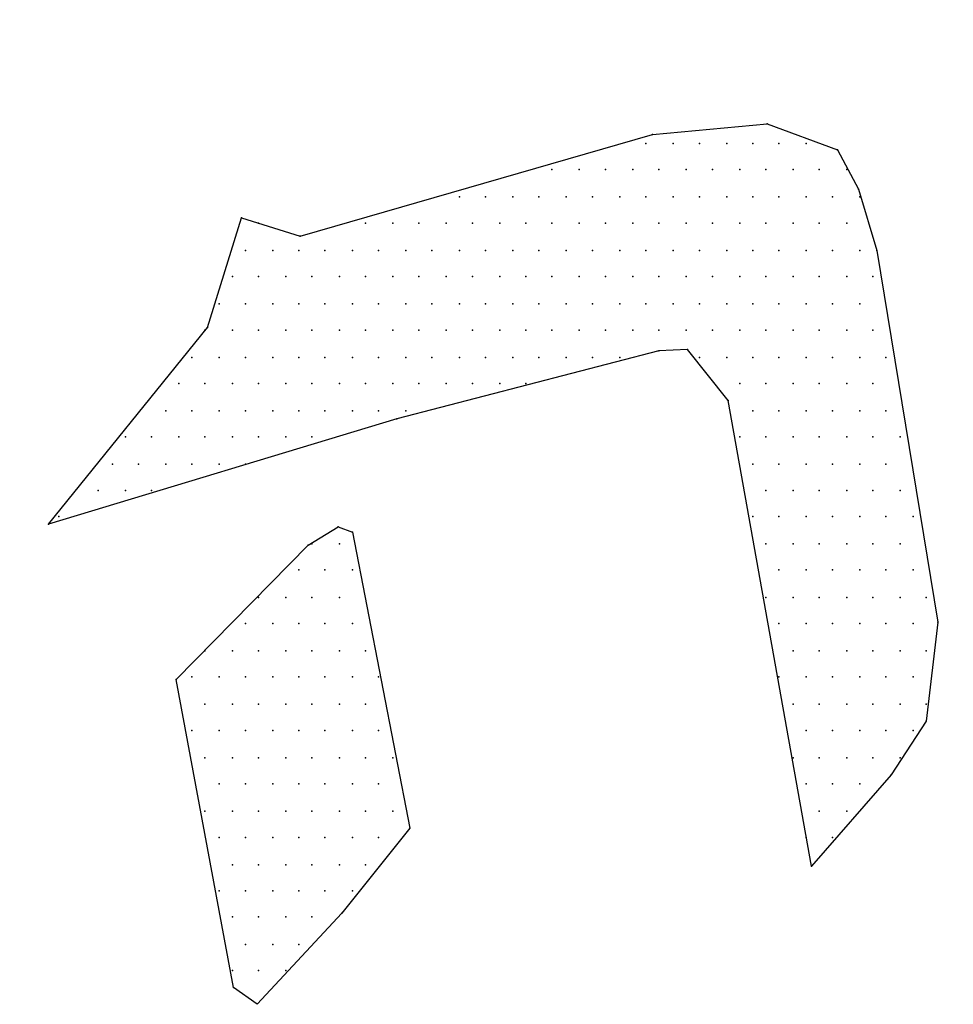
# Model space of a CAD drawing. Extents: x 199580 to 199930, y 645370 to 645670.
# Drawn here: x 199641.768 to 199643.279, y 645648.649 to 645650.243 of the extents above; entities that cross this region are included whole.
import ezdxf

# ---------------------------------------------------------------- set-up
doc = ezdxf.new("R2010")
doc.units = 0
doc.header["$LTSCALE"] = 0.2
doc.layers.add('KOTERET', color=1, linetype='Continuous')

msp = doc.modelspace()

# ---------------------------------------------------------------- linework, layer by layer
at = {"layer": 'KOTERET', "color": 1, "linetype": 'Continuous'}
msp.add_lwpolyline([(199643.3263, 645636.4269, 0.049045), (199647.5045, 645636.1271, 0.072972), (199653.6272, 645637.1912, 0.125195), (199657.5415, 645639.3257, 0.103069), (199659.6759, 645642.3342, 0.035565), (199659.8174, 645642.9444, 0.105225), (199659.7203, 645644.777, 0.105504), (199657.8096, 645647.6863, 0.107235), (199654.8243, 645649.5822, 0.064474), (199649.8311, 645650.9587, 0.055181), (199645.3953, 645651.0918, 0.081162), (199640.1847, 645650.0213, 0.05669), (199636.8743, 645648.307, 0.171614), (199634.4569, 645645.4969, 0.076301), (199634.0916, 645643.8501, 0.117637), (199634.6786, 645641.3377, 0.130118), (199636.5597, 645639.2032, 0.070334), (199640.4275, 645637.1637, 0.047983), (199643.3263, 645636.4269)], format="xyb", dxfattribs=at)
at = {"layer": 'KOTERET', "color": 2, "linetype": 'Continuous'}
for points in [[(199642.7922, 645650.0572), (199642.978, 645650.0741)], [(199642.978, 645650.0741), (199643.092, 645650.0319)], [(199642.2221, 645649.8926), (199642.7922, 645650.0572)], [(199642.7816, 645650.0425), (199642.7816, 645650.0425)], [(199642.8259, 645650.0425), (199642.8259, 645650.0425)], [(199642.8682, 645650.0425), (199642.8682, 645650.0425)], [(199642.9125, 645650.0425), (199642.9125, 645650.0425)], [(199642.9547, 645650.0425), (199642.9547, 645650.0425)], [(199642.997, 645650.0425), (199642.997, 645650.0425)], [(199643.0413, 645650.0425), (199643.0413, 645650.0425)], [(199643.092, 645650.0319), (199643.1257, 645649.9686)], [(199642.6296, 645650.0002), (199642.6296, 645650.0002)], [(199642.6739, 645650.0002), (199642.6739, 645650.0002)], [(199642.7162, 645650.0002), (199642.7162, 645650.0002)], [(199642.7605, 645650.0002), (199642.7605, 645650.0002)], [(199642.8027, 645650.0002), (199642.8027, 645650.0002)], [(199642.8471, 645650.0002), (199642.8471, 645650.0002)], [(199642.8893, 645650.0002), (199642.8893, 645650.0002)], [(199642.9336, 645650.0002), (199642.9336, 645650.0002)], [(199642.9758, 645650.0002), (199642.9758, 645650.0002)], [(199643.0202, 645650.0002), (199643.0202, 645650.0002)], [(199643.0624, 645650.0002), (199643.0624, 645650.0002)], [(199643.1067, 645650.0002), (199643.1067, 645650.0002)], [(199643.1257, 645649.9686), (199643.1553, 645649.8693)], [(199642.4797, 645649.9559), (199642.4797, 645649.9559)], [(199642.5219, 645649.9559), (199642.5219, 645649.9559)], [(199642.5663, 645649.9559), (199642.5663, 645649.9559)], [(199642.6085, 645649.9559), (199642.6085, 645649.9559)], [(199642.6528, 645649.9559), (199642.6528, 645649.9559)], [(199642.695, 645649.9559), (199642.695, 645649.9559)], [(199642.7394, 645649.9559), (199642.7394, 645649.9559)], [(199642.7816, 645649.9559), (199642.7816, 645649.9559)], [(199642.8259, 645649.9559), (199642.8259, 645649.9559)], [(199642.8682, 645649.9559), (199642.8682, 645649.9559)], [(199642.9125, 645649.9559), (199642.9125, 645649.9559)], [(199642.9547, 645649.9559), (199642.9547, 645649.9559)], [(199642.997, 645649.9559), (199642.997, 645649.9559)], [(199643.0413, 645649.9559), (199643.0413, 645649.9559)], [(199643.0835, 645649.9559), (199643.0835, 645649.9559)], [(199643.1279, 645649.9559), (199643.1279, 645649.9559)], [(199642.0722, 645649.7448), (199642.1271, 645649.9221)], [(199642.1271, 645649.9221), (199642.2221, 645649.8926)], [(199642.1546, 645649.9137), (199642.1546, 645649.9137)], [(199642.3277, 645649.9137), (199642.3277, 645649.9137)], [(199642.372, 645649.9137), (199642.372, 645649.9137)], [(199642.4142, 645649.9137), (199642.4142, 645649.9137)], [(199642.4586, 645649.9137), (199642.4586, 645649.9137)], [(199642.5008, 645649.9137), (199642.5008, 645649.9137)], [(199642.5451, 645649.9137), (199642.5451, 645649.9137)], [(199642.5874, 645649.9137), (199642.5874, 645649.9137)], [(199642.6296, 645649.9137), (199642.6296, 645649.9137)], [(199642.6739, 645649.9137), (199642.6739, 645649.9137)], [(199642.7162, 645649.9137), (199642.7162, 645649.9137)], [(199642.7605, 645649.9137), (199642.7605, 645649.9137)], [(199642.8027, 645649.9137), (199642.8027, 645649.9137)], [(199642.8471, 645649.9137), (199642.8471, 645649.9137)], [(199642.8893, 645649.9137), (199642.8893, 645649.9137)], [(199642.9336, 645649.9137), (199642.9336, 645649.9137)], [(199642.9758, 645649.9137), (199642.9758, 645649.9137)], [(199643.0202, 645649.9137), (199643.0202, 645649.9137)], [(199643.0624, 645649.9137), (199643.0624, 645649.9137)], [(199643.1067, 645649.9137), (199643.1067, 645649.9137)], [(199642.1334, 645649.8693), (199642.1334, 645649.8693)], [(199642.1778, 645649.8693), (199642.1778, 645649.8693)], [(199642.22, 645649.8693), (199642.22, 645649.8693)], [(199642.2622, 645649.8693), (199642.2622, 645649.8693)], [(199642.3066, 645649.8693), (199642.3066, 645649.8693)], [(199642.3488, 645649.8693), (199642.3488, 645649.8693)], [(199642.3931, 645649.8693), (199642.3931, 645649.8693)], [(199642.4354, 645649.8693), (199642.4354, 645649.8693)], [(199642.4797, 645649.8693), (199642.4797, 645649.8693)], [(199642.5219, 645649.8693), (199642.5219, 645649.8693)], [(199642.5663, 645649.8693), (199642.5663, 645649.8693)], [(199642.6085, 645649.8693), (199642.6085, 645649.8693)], [(199642.6528, 645649.8693), (199642.6528, 645649.8693)], [(199642.695, 645649.8693), (199642.695, 645649.8693)], [(199642.7394, 645649.8693), (199642.7394, 645649.8693)], [(199642.7816, 645649.8693), (199642.7816, 645649.8693)], [(199642.8259, 645649.8693), (199642.8259, 645649.8693)], [(199642.8682, 645649.8693), (199642.8682, 645649.8693)], [(199642.9125, 645649.8693), (199642.9125, 645649.8693)], [(199642.9547, 645649.8693), (199642.9547, 645649.8693)], [(199642.997, 645649.8693), (199642.997, 645649.8693)], [(199643.0413, 645649.8693), (199643.0413, 645649.8693)], [(199643.0835, 645649.8693), (199643.0835, 645649.8693)], [(199643.1279, 645649.8693), (199643.1279, 645649.8693)], [(199643.1553, 645649.8693), (199643.2545, 645649.2676)], [(199642.1123, 645649.8271), (199642.1123, 645649.8271)], [(199642.1546, 645649.8271), (199642.1546, 645649.8271)], [(199642.1989, 645649.8271), (199642.1989, 645649.8271)], [(199642.2411, 645649.8271), (199642.2411, 645649.8271)], [(199642.2855, 645649.8271), (199642.2855, 645649.8271)], [(199642.3277, 645649.8271), (199642.3277, 645649.8271)], [(199642.372, 645649.8271), (199642.372, 645649.8271)], [(199642.4142, 645649.8271), (199642.4142, 645649.8271)], [(199642.4586, 645649.8271), (199642.4586, 645649.8271)], [(199642.5008, 645649.8271), (199642.5008, 645649.8271)], [(199642.5451, 645649.8271), (199642.5451, 645649.8271)], [(199642.5874, 645649.8271), (199642.5874, 645649.8271)], [(199642.6296, 645649.8271), (199642.6296, 645649.8271)], [(199642.6739, 645649.8271), (199642.6739, 645649.8271)], [(199642.7162, 645649.8271), (199642.7162, 645649.8271)], [(199642.7605, 645649.8271), (199642.7605, 645649.8271)], [(199642.8027, 645649.8271), (199642.8027, 645649.8271)], [(199642.8471, 645649.8271), (199642.8471, 645649.8271)], [(199642.8893, 645649.8271), (199642.8893, 645649.8271)], [(199642.9336, 645649.8271), (199642.9336, 645649.8271)], [(199642.9758, 645649.8271), (199642.9758, 645649.8271)], [(199643.0202, 645649.8271), (199643.0202, 645649.8271)], [(199643.0624, 645649.8271), (199643.0624, 645649.8271)], [(199643.1067, 645649.8271), (199643.1067, 645649.8271)], [(199643.149, 645649.8271), (199643.149, 645649.8271)], [(199642.0912, 645649.7828), (199642.0912, 645649.7828)], [(199642.1334, 645649.7828), (199642.1334, 645649.7828)], [(199642.1778, 645649.7828), (199642.1778, 645649.7828)], [(199642.22, 645649.7828), (199642.22, 645649.7828)], [(199642.2622, 645649.7828), (199642.2622, 645649.7828)], [(199642.3066, 645649.7828), (199642.3066, 645649.7828)], [(199642.3488, 645649.7828), (199642.3488, 645649.7828)], [(199642.3931, 645649.7828), (199642.3931, 645649.7828)], [(199642.4354, 645649.7828), (199642.4354, 645649.7828)], [(199642.4797, 645649.7828), (199642.4797, 645649.7828)], [(199642.5219, 645649.7828), (199642.5219, 645649.7828)], [(199642.5663, 645649.7828), (199642.5663, 645649.7828)], [(199642.6085, 645649.7828), (199642.6085, 645649.7828)], [(199642.6528, 645649.7828), (199642.6528, 645649.7828)], [(199642.695, 645649.7828), (199642.695, 645649.7828)], [(199642.7394, 645649.7828), (199642.7394, 645649.7828)], [(199642.7816, 645649.7828), (199642.7816, 645649.7828)], [(199642.8259, 645649.7828), (199642.8259, 645649.7828)], [(199642.8682, 645649.7828), (199642.8682, 645649.7828)], [(199642.9125, 645649.7828), (199642.9125, 645649.7828)], [(199642.9547, 645649.7828), (199642.9547, 645649.7828)], [(199642.997, 645649.7828), (199642.997, 645649.7828)], [(199643.0413, 645649.7828), (199643.0413, 645649.7828)], [(199643.0835, 645649.7828), (199643.0835, 645649.7828)], [(199643.1279, 645649.7828), (199643.1279, 645649.7828)], [(199641.8146, 645649.426), (199642.0722, 645649.7448)], [(199642.068, 645649.7405), (199642.068, 645649.7405)], [(199642.1123, 645649.7405), (199642.1123, 645649.7405)], [(199642.1546, 645649.7405), (199642.1546, 645649.7405)], [(199642.1989, 645649.7405), (199642.1989, 645649.7405)], [(199642.2411, 645649.7405), (199642.2411, 645649.7405)], [(199642.2855, 645649.7405), (199642.2855, 645649.7405)], [(199642.3277, 645649.7405), (199642.3277, 645649.7405)], [(199642.372, 645649.7405), (199642.372, 645649.7405)], [(199642.4142, 645649.7405), (199642.4142, 645649.7405)], [(199642.4586, 645649.7405), (199642.4586, 645649.7405)], [(199642.5008, 645649.7405), (199642.5008, 645649.7405)], [(199642.5451, 645649.7405), (199642.5451, 645649.7405)], [(199642.5874, 645649.7405), (199642.5874, 645649.7405)], [(199642.6296, 645649.7405), (199642.6296, 645649.7405)], [(199642.6739, 645649.7405), (199642.6739, 645649.7405)], [(199642.7162, 645649.7405), (199642.7162, 645649.7405)], [(199642.7605, 645649.7405), (199642.7605, 645649.7405)], [(199642.8027, 645649.7405), (199642.8027, 645649.7405)], [(199642.8471, 645649.7405), (199642.8471, 645649.7405)], [(199642.8893, 645649.7405), (199642.8893, 645649.7405)], [(199642.9336, 645649.7405), (199642.9336, 645649.7405)], [(199642.9758, 645649.7405), (199642.9758, 645649.7405)], [(199643.0202, 645649.7405), (199643.0202, 645649.7405)], [(199643.0624, 645649.7405), (199643.0624, 645649.7405)], [(199643.1067, 645649.7405), (199643.1067, 645649.7405)], [(199643.149, 645649.7405), (199643.149, 645649.7405)], [(199642.8027, 645649.7068), (199642.3784, 645649.597)], [(199642.8492, 645649.7089), (199642.8027, 645649.7068)], [(199642.9146, 645649.6265), (199642.8492, 645649.7089)], [(199642.0469, 645649.6962), (199642.0469, 645649.6962)], [(199642.0912, 645649.6962), (199642.0912, 645649.6962)], [(199642.1334, 645649.6962), (199642.1334, 645649.6962)], [(199642.1778, 645649.6962), (199642.1778, 645649.6962)], [(199642.22, 645649.6962), (199642.22, 645649.6962)], [(199642.2622, 645649.6962), (199642.2622, 645649.6962)], [(199642.3066, 645649.6962), (199642.3066, 645649.6962)], [(199642.3488, 645649.6962), (199642.3488, 645649.6962)], [(199642.3931, 645649.6962), (199642.3931, 645649.6962)], [(199642.4354, 645649.6962), (199642.4354, 645649.6962)], [(199642.4797, 645649.6962), (199642.4797, 645649.6962)], [(199642.5219, 645649.6962), (199642.5219, 645649.6962)], [(199642.5663, 645649.6962), (199642.5663, 645649.6962)], [(199642.6085, 645649.6962), (199642.6085, 645649.6962)], [(199642.6528, 645649.6962), (199642.6528, 645649.6962)], [(199642.695, 645649.6962), (199642.695, 645649.6962)], [(199642.7394, 645649.6962), (199642.7394, 645649.6962)], [(199642.8682, 645649.6962), (199642.8682, 645649.6962)], [(199642.9125, 645649.6962), (199642.9125, 645649.6962)], [(199642.9547, 645649.6962), (199642.9547, 645649.6962)], [(199642.997, 645649.6962), (199642.997, 645649.6962)], [(199643.0413, 645649.6962), (199643.0413, 645649.6962)], [(199643.0835, 645649.6962), (199643.0835, 645649.6962)], [(199643.1279, 645649.6962), (199643.1279, 645649.6962)], [(199643.1701, 645649.6962), (199643.1701, 645649.6962)], [(199642.0258, 645649.654), (199642.0258, 645649.654)], [(199642.068, 645649.654), (199642.068, 645649.654)], [(199642.1123, 645649.654), (199642.1123, 645649.654)], [(199642.1546, 645649.654), (199642.1546, 645649.654)], [(199642.1989, 645649.654), (199642.1989, 645649.654)], [(199642.2411, 645649.654), (199642.2411, 645649.654)], [(199642.2855, 645649.654), (199642.2855, 645649.654)], [(199642.3277, 645649.654), (199642.3277, 645649.654)], [(199642.372, 645649.654), (199642.372, 645649.654)], [(199642.4142, 645649.654), (199642.4142, 645649.654)], [(199642.4586, 645649.654), (199642.4586, 645649.654)], [(199642.5008, 645649.654), (199642.5008, 645649.654)], [(199642.5451, 645649.654), (199642.5451, 645649.654)], [(199642.5874, 645649.654), (199642.5874, 645649.654)], [(199642.9336, 645649.654), (199642.9336, 645649.654)], [(199642.9758, 645649.654), (199642.9758, 645649.654)], [(199643.0202, 645649.654), (199643.0202, 645649.654)], [(199643.0624, 645649.654), (199643.0624, 645649.654)], [(199643.1067, 645649.654), (199643.1067, 645649.654)], [(199643.149, 645649.654), (199643.149, 645649.654)], [(199643.0497, 645648.8728), (199642.9146, 645649.6265)], [(199642.0047, 645649.6097), (199642.0047, 645649.6097)], [(199642.0469, 645649.6097), (199642.0469, 645649.6097)], [(199642.0912, 645649.6097), (199642.0912, 645649.6097)], [(199642.1334, 645649.6097), (199642.1334, 645649.6097)], [(199642.1778, 645649.6097), (199642.1778, 645649.6097)], [(199642.22, 645649.6097), (199642.22, 645649.6097)], [(199642.2622, 645649.6097), (199642.2622, 645649.6097)], [(199642.3066, 645649.6097), (199642.3066, 645649.6097)], [(199642.3488, 645649.6097), (199642.3488, 645649.6097)], [(199642.3931, 645649.6097), (199642.3931, 645649.6097)], [(199642.9547, 645649.6097), (199642.9547, 645649.6097)], [(199642.997, 645649.6097), (199642.997, 645649.6097)], [(199643.0413, 645649.6097), (199643.0413, 645649.6097)], [(199643.0835, 645649.6097), (199643.0835, 645649.6097)], [(199643.1279, 645649.6097), (199643.1279, 645649.6097)], [(199643.1701, 645649.6097), (199643.1701, 645649.6097)], [(199642.3784, 645649.597), (199641.8146, 645649.426)], [(199641.9392, 645649.5674), (199641.9392, 645649.5674)], [(199641.9814, 645649.5674), (199641.9814, 645649.5674)], [(199642.0258, 645649.5674), (199642.0258, 645649.5674)], [(199642.068, 645649.5674), (199642.068, 645649.5674)], [(199642.1123, 645649.5674), (199642.1123, 645649.5674)], [(199642.1546, 645649.5674), (199642.1546, 645649.5674)], [(199642.1989, 645649.5674), (199642.1989, 645649.5674)], [(199642.2411, 645649.5674), (199642.2411, 645649.5674)], [(199642.9336, 645649.5674), (199642.9336, 645649.5674)], [(199642.9758, 645649.5674), (199642.9758, 645649.5674)], [(199643.0202, 645649.5674), (199643.0202, 645649.5674)], [(199643.0624, 645649.5674), (199643.0624, 645649.5674)], [(199643.1067, 645649.5674), (199643.1067, 645649.5674)], [(199643.149, 645649.5674), (199643.149, 645649.5674)], [(199643.1933, 645649.5674), (199643.1933, 645649.5674)], [(199641.9181, 645649.5231), (199641.9181, 645649.5231)], [(199641.9603, 645649.5231), (199641.9603, 645649.5231)], [(199642.0047, 645649.5231), (199642.0047, 645649.5231)], [(199642.0469, 645649.5231), (199642.0469, 645649.5231)], [(199642.0912, 645649.5231), (199642.0912, 645649.5231)], [(199642.1334, 645649.5231), (199642.1334, 645649.5231)], [(199642.9547, 645649.5231), (199642.9547, 645649.5231)], [(199642.997, 645649.5231), (199642.997, 645649.5231)], [(199643.0413, 645649.5231), (199643.0413, 645649.5231)], [(199643.0835, 645649.5231), (199643.0835, 645649.5231)], [(199643.1279, 645649.5231), (199643.1279, 645649.5231)], [(199643.1701, 645649.5231), (199643.1701, 645649.5231)], [(199641.8949, 645649.4809), (199641.8949, 645649.4809)], [(199641.9392, 645649.4809), (199641.9392, 645649.4809)], [(199641.9814, 645649.4809), (199641.9814, 645649.4809)], [(199642.9758, 645649.4809), (199642.9758, 645649.4809)], [(199643.0202, 645649.4809), (199643.0202, 645649.4809)], [(199643.0624, 645649.4809), (199643.0624, 645649.4809)], [(199643.1067, 645649.4809), (199643.1067, 645649.4809)], [(199643.149, 645649.4809), (199643.149, 645649.4809)], [(199643.1933, 645649.4809), (199643.1933, 645649.4809)], [(199641.8315, 645649.4386), (199641.8315, 645649.4386)], [(199642.9547, 645649.4386), (199642.9547, 645649.4386)], [(199642.997, 645649.4386), (199642.997, 645649.4386)], [(199643.0413, 645649.4386), (199643.0413, 645649.4386)], [(199643.0835, 645649.4386), (199643.0835, 645649.4386)], [(199643.1279, 645649.4386), (199643.1279, 645649.4386)], [(199643.1701, 645649.4386), (199643.1701, 645649.4386)], [(199643.2144, 645649.4386), (199643.2144, 645649.4386)], [(199642.2348, 645649.3922), (199642.2833, 645649.4217)], [(199642.2833, 645649.4217), (199642.3066, 645649.4133)], [(199642.3066, 645649.4133), (199642.3995, 645648.934)], [(199642.0215, 645649.1747), (199642.2348, 645649.3922)], [(199642.2411, 645649.3943), (199642.2411, 645649.3943)], [(199642.2855, 645649.3943), (199642.2855, 645649.3943)], [(199642.9758, 645649.3943), (199642.9758, 645649.3943)], [(199643.0202, 645649.3943), (199643.0202, 645649.3943)], [(199643.0624, 645649.3943), (199643.0624, 645649.3943)], [(199643.1067, 645649.3943), (199643.1067, 645649.3943)], [(199643.149, 645649.3943), (199643.149, 645649.3943)], [(199643.1933, 645649.3943), (199643.1933, 645649.3943)], [(199642.22, 645649.3521), (199642.22, 645649.3521)], [(199642.2622, 645649.3521), (199642.2622, 645649.3521)], [(199642.3066, 645649.3521), (199642.3066, 645649.3521)], [(199642.997, 645649.3521), (199642.997, 645649.3521)], [(199643.0413, 645649.3521), (199643.0413, 645649.3521)], [(199643.0835, 645649.3521), (199643.0835, 645649.3521)], [(199643.1279, 645649.3521), (199643.1279, 645649.3521)], [(199643.1701, 645649.3521), (199643.1701, 645649.3521)], [(199643.2144, 645649.3521), (199643.2144, 645649.3521)], [(199642.1546, 645649.3077), (199642.1546, 645649.3077)], [(199642.1989, 645649.3077), (199642.1989, 645649.3077)], [(199642.2411, 645649.3077), (199642.2411, 645649.3077)], [(199642.2855, 645649.3077), (199642.2855, 645649.3077)], [(199642.9758, 645649.3077), (199642.9758, 645649.3077)], [(199643.0202, 645649.3077), (199643.0202, 645649.3077)], [(199643.0624, 645649.3077), (199643.0624, 645649.3077)], [(199643.1067, 645649.3077), (199643.1067, 645649.3077)], [(199643.149, 645649.3077), (199643.149, 645649.3077)], [(199643.1933, 645649.3077), (199643.1933, 645649.3077)], [(199643.2355, 645649.3077), (199643.2355, 645649.3077)], [(199642.1334, 645649.2655), (199642.1334, 645649.2655)], [(199642.1778, 645649.2655), (199642.1778, 645649.2655)], [(199642.22, 645649.2655), (199642.22, 645649.2655)], [(199642.2622, 645649.2655), (199642.2622, 645649.2655)], [(199642.3066, 645649.2655), (199642.3066, 645649.2655)], [(199642.997, 645649.2655), (199642.997, 645649.2655)], [(199643.0413, 645649.2655), (199643.0413, 645649.2655)], [(199643.0835, 645649.2655), (199643.0835, 645649.2655)], [(199643.1279, 645649.2655), (199643.1279, 645649.2655)], [(199643.1701, 645649.2655), (199643.1701, 645649.2655)], [(199643.2144, 645649.2655), (199643.2144, 645649.2655)], [(199643.2545, 645649.2676), (199643.2355, 645649.1072)], [(199642.068, 645649.2212), (199642.068, 645649.2212)], [(199642.1123, 645649.2212), (199642.1123, 645649.2212)], [(199642.1546, 645649.2212), (199642.1546, 645649.2212)], [(199642.1989, 645649.2212), (199642.1989, 645649.2212)], [(199642.2411, 645649.2212), (199642.2411, 645649.2212)], [(199642.2855, 645649.2212), (199642.2855, 645649.2212)], [(199642.3277, 645649.2212), (199642.3277, 645649.2212)], [(199643.0202, 645649.2212), (199643.0202, 645649.2212)], [(199643.0624, 645649.2212), (199643.0624, 645649.2212)], [(199643.1067, 645649.2212), (199643.1067, 645649.2212)], [(199643.149, 645649.2212), (199643.149, 645649.2212)], [(199643.1933, 645649.2212), (199643.1933, 645649.2212)], [(199643.2355, 645649.2212), (199643.2355, 645649.2212)], [(199642.0469, 645649.179), (199642.0469, 645649.179)], [(199642.0912, 645649.179), (199642.0912, 645649.179)], [(199642.1334, 645649.179), (199642.1334, 645649.179)], [(199642.1778, 645649.179), (199642.1778, 645649.179)], [(199642.22, 645649.179), (199642.22, 645649.179)], [(199642.2622, 645649.179), (199642.2622, 645649.179)], [(199642.3066, 645649.179), (199642.3066, 645649.179)], [(199642.3488, 645649.179), (199642.3488, 645649.179)], [(199642.997, 645649.179), (199642.997, 645649.179)], [(199643.0413, 645649.179), (199643.0413, 645649.179)], [(199643.0835, 645649.179), (199643.0835, 645649.179)], [(199643.1279, 645649.179), (199643.1279, 645649.179)], [(199643.1701, 645649.179), (199643.1701, 645649.179)], [(199643.2144, 645649.179), (199643.2144, 645649.179)], [(199642.1144, 645648.6765), (199642.0215, 645649.1747)], [(199642.068, 645649.1346), (199642.068, 645649.1346)], [(199642.1123, 645649.1346), (199642.1123, 645649.1346)], [(199642.1546, 645649.1346), (199642.1546, 645649.1346)], [(199642.1989, 645649.1346), (199642.1989, 645649.1346)], [(199642.2411, 645649.1346), (199642.2411, 645649.1346)], [(199642.2855, 645649.1346), (199642.2855, 645649.1346)], [(199642.3277, 645649.1346), (199642.3277, 645649.1346)], [(199643.0202, 645649.1346), (199643.0202, 645649.1346)], [(199643.0624, 645649.1346), (199643.0624, 645649.1346)], [(199643.1067, 645649.1346), (199643.1067, 645649.1346)], [(199643.149, 645649.1346), (199643.149, 645649.1346)], [(199643.1933, 645649.1346), (199643.1933, 645649.1346)], [(199643.2355, 645649.1346), (199643.2355, 645649.1346)], [(199643.2355, 645649.1072), (199643.1785, 645649.0206)], [(199642.0469, 645649.0924), (199642.0469, 645649.0924)], [(199642.0912, 645649.0924), (199642.0912, 645649.0924)], [(199642.1334, 645649.0924), (199642.1334, 645649.0924)], [(199642.1778, 645649.0924), (199642.1778, 645649.0924)], [(199642.22, 645649.0924), (199642.22, 645649.0924)], [(199642.2622, 645649.0924), (199642.2622, 645649.0924)], [(199642.3066, 645649.0924), (199642.3066, 645649.0924)], [(199642.3488, 645649.0924), (199642.3488, 645649.0924)], [(199643.0413, 645649.0924), (199643.0413, 645649.0924)], [(199643.0835, 645649.0924), (199643.0835, 645649.0924)], [(199643.1279, 645649.0924), (199643.1279, 645649.0924)], [(199643.1701, 645649.0924), (199643.1701, 645649.0924)], [(199643.2144, 645649.0924), (199643.2144, 645649.0924)], [(199642.068, 645649.0481), (199642.068, 645649.0481)], [(199642.1123, 645649.0481), (199642.1123, 645649.0481)], [(199642.1546, 645649.0481), (199642.1546, 645649.0481)], [(199642.1989, 645649.0481), (199642.1989, 645649.0481)], [(199642.2411, 645649.0481), (199642.2411, 645649.0481)], [(199642.2855, 645649.0481), (199642.2855, 645649.0481)], [(199642.3277, 645649.0481), (199642.3277, 645649.0481)], [(199642.372, 645649.0481), (199642.372, 645649.0481)], [(199643.0202, 645649.0481), (199643.0202, 645649.0481)], [(199643.0624, 645649.0481), (199643.0624, 645649.0481)], [(199643.1067, 645649.0481), (199643.1067, 645649.0481)], [(199643.149, 645649.0481), (199643.149, 645649.0481)], [(199643.1933, 645649.0481), (199643.1933, 645649.0481)], [(199643.1785, 645649.0206), (199643.0497, 645648.8728)], [(199642.0912, 645649.0058), (199642.0912, 645649.0058)], [(199642.1334, 645649.0058), (199642.1334, 645649.0058)], [(199642.1778, 645649.0058), (199642.1778, 645649.0058)], [(199642.22, 645649.0058), (199642.22, 645649.0058)], [(199642.2622, 645649.0058), (199642.2622, 645649.0058)], [(199642.3066, 645649.0058), (199642.3066, 645649.0058)], [(199642.3488, 645649.0058), (199642.3488, 645649.0058)], [(199643.0413, 645649.0058), (199643.0413, 645649.0058)], [(199643.0835, 645649.0058), (199643.0835, 645649.0058)], [(199643.1279, 645649.0058), (199643.1279, 645649.0058)], [(199642.068, 645648.9615), (199642.068, 645648.9615)], [(199642.1123, 645648.9615), (199642.1123, 645648.9615)], [(199642.1546, 645648.9615), (199642.1546, 645648.9615)], [(199642.1989, 645648.9615), (199642.1989, 645648.9615)], [(199642.2411, 645648.9615), (199642.2411, 645648.9615)], [(199642.2855, 645648.9615), (199642.2855, 645648.9615)], [(199642.3277, 645648.9615), (199642.3277, 645648.9615)], [(199642.372, 645648.9615), (199642.372, 645648.9615)], [(199643.0624, 645648.9615), (199643.0624, 645648.9615)], [(199643.1067, 645648.9615), (199643.1067, 645648.9615)], [(199642.3995, 645648.934), (199642.2897, 645648.7968)], [(199642.0912, 645648.9193), (199642.0912, 645648.9193)], [(199642.1334, 645648.9193), (199642.1334, 645648.9193)], [(199642.1778, 645648.9193), (199642.1778, 645648.9193)], [(199642.22, 645648.9193), (199642.22, 645648.9193)], [(199642.2622, 645648.9193), (199642.2622, 645648.9193)], [(199642.3066, 645648.9193), (199642.3066, 645648.9193)], [(199642.3488, 645648.9193), (199642.3488, 645648.9193)], [(199643.0413, 645648.9193), (199643.0413, 645648.9193)], [(199643.0835, 645648.9193), (199643.0835, 645648.9193)], [(199642.1123, 645648.8749), (199642.1123, 645648.8749)], [(199642.1546, 645648.8749), (199642.1546, 645648.8749)], [(199642.1989, 645648.8749), (199642.1989, 645648.8749)], [(199642.2411, 645648.8749), (199642.2411, 645648.8749)], [(199642.2855, 645648.8749), (199642.2855, 645648.8749)], [(199642.3277, 645648.8749), (199642.3277, 645648.8749)], [(199642.0912, 645648.8327), (199642.0912, 645648.8327)], [(199642.1334, 645648.8327), (199642.1334, 645648.8327)], [(199642.1778, 645648.8327), (199642.1778, 645648.8327)], [(199642.22, 645648.8327), (199642.22, 645648.8327)], [(199642.2622, 645648.8327), (199642.2622, 645648.8327)], [(199642.3066, 645648.8327), (199642.3066, 645648.8327)], [(199642.2897, 645648.7968), (199642.1524, 645648.649)], [(199642.1123, 645648.7905), (199642.1123, 645648.7905)], [(199642.1546, 645648.7905), (199642.1546, 645648.7905)], [(199642.1989, 645648.7905), (199642.1989, 645648.7905)], [(199642.2411, 645648.7905), (199642.2411, 645648.7905)], [(199642.1334, 645648.7461), (199642.1334, 645648.7461)], [(199642.1778, 645648.7461), (199642.1778, 645648.7461)], [(199642.22, 645648.7461), (199642.22, 645648.7461)], [(199642.1123, 645648.7039), (199642.1123, 645648.7039)], [(199642.1546, 645648.7039), (199642.1546, 645648.7039)], [(199642.1989, 645648.7039), (199642.1989, 645648.7039)], [(199642.1524, 645648.649), (199642.1144, 645648.6765)]]:
    msp.add_lwpolyline(points, dxfattribs=at)
at = {"layer": 'KOTERET', "color": 1}
for p in [(199642.978, 645650.0741), (199642.978, 645650.0741), (199642.7922, 645650.0572), (199642.7922, 645650.0572), (199642.7816, 645650.0425), (199642.7816, 645650.0425), (199642.8259, 645650.0425), (199642.8259, 645650.0425), (199642.8682, 645650.0425), (199642.8682, 645650.0425), (199642.9125, 645650.0425), (199642.9125, 645650.0425), (199642.9547, 645650.0425), (199642.9547, 645650.0425), (199642.997, 645650.0425), (199642.997, 645650.0425), (199643.0413, 645650.0425), (199643.0413, 645650.0425), (199643.092, 645650.0319), (199643.092, 645650.0319), (199642.6296, 645650.0002), (199642.6296, 645650.0002), (199642.6739, 645650.0002), (199642.6739, 645650.0002), (199642.7162, 645650.0002), (199642.7162, 645650.0002), (199642.7605, 645650.0002), (199642.7605, 645650.0002), (199642.8027, 645650.0002), (199642.8027, 645650.0002), (199642.8471, 645650.0002), (199642.8471, 645650.0002), (199642.8893, 645650.0002), (199642.8893, 645650.0002), (199642.9336, 645650.0002), (199642.9336, 645650.0002), (199642.9758, 645650.0002), (199642.9758, 645650.0002), (199643.0202, 645650.0002), (199643.0202, 645650.0002), (199643.0624, 645650.0002), (199643.0624, 645650.0002), (199643.1067, 645650.0002), (199643.1067, 645650.0002), (199643.1257, 645649.9686), (199643.1257, 645649.9686), (199642.4797, 645649.9559), (199642.4797, 645649.9559), (199642.5219, 645649.9559), (199642.5219, 645649.9559), (199642.5663, 645649.9559), (199642.5663, 645649.9559), (199642.6085, 645649.9559), (199642.6085, 645649.9559), (199642.6528, 645649.9559), (199642.6528, 645649.9559), (199642.695, 645649.9559), (199642.695, 645649.9559), (199642.7394, 645649.9559), (199642.7394, 645649.9559), (199642.7816, 645649.9559), (199642.7816, 645649.9559), (199642.8259, 645649.9559), (199642.8259, 645649.9559), (199642.8682, 645649.9559), (199642.8682, 645649.9559), (199642.9125, 645649.9559), (199642.9125, 645649.9559), (199642.9547, 645649.9559), (199642.9547, 645649.9559), (199642.997, 645649.9559), (199642.997, 645649.9559), (199643.0413, 645649.9559), (199643.0413, 645649.9559), (199643.0835, 645649.9559), (199643.0835, 645649.9559), (199643.1279, 645649.9559), (199643.1279, 645649.9559), (199642.1271, 645649.9221), (199642.1271, 645649.9221), (199642.1546, 645649.9137), (199642.1546, 645649.9137), (199642.3277, 645649.9137), (199642.3277, 645649.9137), (199642.372, 645649.9137), (199642.372, 645649.9137), (199642.4142, 645649.9137), (199642.4142, 645649.9137), (199642.4586, 645649.9137), (199642.4586, 645649.9137), (199642.5008, 645649.9137), (199642.5008, 645649.9137), (199642.5451, 645649.9137), (199642.5451, 645649.9137), (199642.5874, 645649.9137), (199642.5874, 645649.9137), (199642.6296, 645649.9137), (199642.6296, 645649.9137), (199642.6739, 645649.9137), (199642.6739, 645649.9137), (199642.7162, 645649.9137), (199642.7162, 645649.9137), (199642.7605, 645649.9137), (199642.7605, 645649.9137), (199642.8027, 645649.9137), (199642.8027, 645649.9137), (199642.8471, 645649.9137), (199642.8471, 645649.9137), (199642.8893, 645649.9137), (199642.8893, 645649.9137), (199642.9336, 645649.9137), (199642.9336, 645649.9137), (199642.9758, 645649.9137), (199642.9758, 645649.9137), (199643.0202, 645649.9137), (199643.0202, 645649.9137), (199643.0624, 645649.9137), (199643.0624, 645649.9137), (199643.1067, 645649.9137), (199643.1067, 645649.9137), (199642.2221, 645649.8926), (199642.2221, 645649.8926), (199642.1334, 645649.8693), (199642.1334, 645649.8693), (199642.1778, 645649.8693), (199642.1778, 645649.8693), (199642.22, 645649.8693), (199642.22, 645649.8693), (199642.2622, 645649.8693), (199642.2622, 645649.8693), (199642.3066, 645649.8693), (199642.3066, 645649.8693), (199642.3488, 645649.8693), (199642.3488, 645649.8693), (199642.3931, 645649.8693), (199642.3931, 645649.8693), (199642.4354, 645649.8693), (199642.4354, 645649.8693), (199642.4797, 645649.8693), (199642.4797, 645649.8693), (199642.5219, 645649.8693), (199642.5219, 645649.8693), (199642.5663, 645649.8693), (199642.5663, 645649.8693), (199642.6085, 645649.8693), (199642.6085, 645649.8693), (199642.6528, 645649.8693), (199642.6528, 645649.8693), (199642.695, 645649.8693), (199642.695, 645649.8693), (199642.7394, 645649.8693), (199642.7394, 645649.8693), (199642.7816, 645649.8693), (199642.7816, 645649.8693), (199642.8259, 645649.8693), (199642.8259, 645649.8693), (199642.8682, 645649.8693), (199642.8682, 645649.8693), (199642.9125, 645649.8693), (199642.9125, 645649.8693), (199642.9547, 645649.8693), (199642.9547, 645649.8693), (199642.997, 645649.8693), (199642.997, 645649.8693), (199643.0413, 645649.8693), (199643.0413, 645649.8693), (199643.0835, 645649.8693), (199643.0835, 645649.8693), (199643.1279, 645649.8693), (199643.1279, 645649.8693), (199643.1553, 645649.8693), (199643.1553, 645649.8693), (199642.1123, 645649.8271), (199642.1123, 645649.8271), (199642.1546, 645649.8271), (199642.1546, 645649.8271), (199642.1989, 645649.8271), (199642.1989, 645649.8271), (199642.2411, 645649.8271), (199642.2411, 645649.8271), (199642.2855, 645649.8271), (199642.2855, 645649.8271), (199642.3277, 645649.8271), (199642.3277, 645649.8271), (199642.372, 645649.8271), (199642.372, 645649.8271), (199642.4142, 645649.8271), (199642.4142, 645649.8271), (199642.4586, 645649.8271), (199642.4586, 645649.8271), (199642.5008, 645649.8271), (199642.5008, 645649.8271), (199642.5451, 645649.8271), (199642.5451, 645649.8271), (199642.5874, 645649.8271), (199642.5874, 645649.8271), (199642.6296, 645649.8271), (199642.6296, 645649.8271), (199642.6739, 645649.8271), (199642.6739, 645649.8271), (199642.7162, 645649.8271), (199642.7162, 645649.8271), (199642.7605, 645649.8271), (199642.7605, 645649.8271), (199642.8027, 645649.8271), (199642.8027, 645649.8271), (199642.8471, 645649.8271), (199642.8471, 645649.8271), (199642.8893, 645649.8271), (199642.8893, 645649.8271), (199642.9336, 645649.8271), (199642.9336, 645649.8271), (199642.9758, 645649.8271), (199642.9758, 645649.8271), (199643.0202, 645649.8271), (199643.0202, 645649.8271), (199643.0624, 645649.8271), (199643.0624, 645649.8271), (199643.1067, 645649.8271), (199643.1067, 645649.8271), (199643.149, 645649.8271), (199643.149, 645649.8271), (199642.0912, 645649.7828), (199642.0912, 645649.7828), (199642.1334, 645649.7828), (199642.1334, 645649.7828), (199642.1778, 645649.7828), (199642.1778, 645649.7828), (199642.22, 645649.7828), (199642.22, 645649.7828), (199642.2622, 645649.7828), (199642.2622, 645649.7828), (199642.3066, 645649.7828), (199642.3066, 645649.7828), (199642.3488, 645649.7828), (199642.3488, 645649.7828), (199642.3931, 645649.7828), (199642.3931, 645649.7828), (199642.4354, 645649.7828), (199642.4354, 645649.7828), (199642.4797, 645649.7828), (199642.4797, 645649.7828), (199642.5219, 645649.7828), (199642.5219, 645649.7828), (199642.5663, 645649.7828), (199642.5663, 645649.7828), (199642.6085, 645649.7828), (199642.6085, 645649.7828), (199642.6528, 645649.7828), (199642.6528, 645649.7828), (199642.695, 645649.7828), (199642.695, 645649.7828), (199642.7394, 645649.7828), (199642.7394, 645649.7828), (199642.7816, 645649.7828), (199642.7816, 645649.7828), (199642.8259, 645649.7828), (199642.8259, 645649.7828), (199642.8682, 645649.7828), (199642.8682, 645649.7828), (199642.9125, 645649.7828), (199642.9125, 645649.7828), (199642.9547, 645649.7828), (199642.9547, 645649.7828), (199642.997, 645649.7828), (199642.997, 645649.7828), (199643.0413, 645649.7828), (199643.0413, 645649.7828), (199643.0835, 645649.7828), (199643.0835, 645649.7828), (199643.1279, 645649.7828), (199643.1279, 645649.7828), (199642.068, 645649.7405), (199642.068, 645649.7405), (199642.0722, 645649.7448), (199642.0722, 645649.7448), (199642.1123, 645649.7405), (199642.1123, 645649.7405), (199642.1546, 645649.7405), (199642.1546, 645649.7405), (199642.1989, 645649.7405), (199642.1989, 645649.7405), (199642.2411, 645649.7405), (199642.2411, 645649.7405), (199642.2855, 645649.7405), (199642.2855, 645649.7405), (199642.3277, 645649.7405), (199642.3277, 645649.7405), (199642.372, 645649.7405), (199642.372, 645649.7405), (199642.4142, 645649.7405), (199642.4142, 645649.7405), (199642.4586, 645649.7405), (199642.4586, 645649.7405), (199642.5008, 645649.7405), (199642.5008, 645649.7405), (199642.5451, 645649.7405), (199642.5451, 645649.7405), (199642.5874, 645649.7405), (199642.5874, 645649.7405), (199642.6296, 645649.7405), (199642.6296, 645649.7405), (199642.6739, 645649.7405), (199642.6739, 645649.7405), (199642.7162, 645649.7405), (199642.7162, 645649.7405), (199642.7605, 645649.7405), (199642.7605, 645649.7405), (199642.8027, 645649.7405), (199642.8027, 645649.7405), (199642.8471, 645649.7405), (199642.8471, 645649.7405), (199642.8893, 645649.7405), (199642.8893, 645649.7405), (199642.9336, 645649.7405), (199642.9336, 645649.7405), (199642.9758, 645649.7405), (199642.9758, 645649.7405), (199643.0202, 645649.7405), (199643.0202, 645649.7405), (199643.0624, 645649.7405), (199643.0624, 645649.7405), (199643.1067, 645649.7405), (199643.1067, 645649.7405), (199643.149, 645649.7405), (199643.149, 645649.7405), (199642.8027, 645649.7068), (199642.8027, 645649.7068), (199642.8492, 645649.7089), (199642.8492, 645649.7089), (199642.0469, 645649.6962), (199642.0469, 645649.6962), (199642.0912, 645649.6962), (199642.0912, 645649.6962), (199642.1334, 645649.6962), (199642.1334, 645649.6962), (199642.1778, 645649.6962), (199642.1778, 645649.6962), (199642.22, 645649.6962), (199642.22, 645649.6962), (199642.2622, 645649.6962), (199642.2622, 645649.6962), (199642.3066, 645649.6962), (199642.3066, 645649.6962), (199642.3488, 645649.6962), (199642.3488, 645649.6962), (199642.3931, 645649.6962), (199642.3931, 645649.6962), (199642.4354, 645649.6962), (199642.4354, 645649.6962), (199642.4797, 645649.6962), (199642.4797, 645649.6962), (199642.5219, 645649.6962), (199642.5219, 645649.6962), (199642.5663, 645649.6962), (199642.5663, 645649.6962), (199642.6085, 645649.6962), (199642.6085, 645649.6962), (199642.6528, 645649.6962), (199642.6528, 645649.6962), (199642.695, 645649.6962), (199642.695, 645649.6962), (199642.7394, 645649.6962), (199642.7394, 645649.6962), (199642.8682, 645649.6962), (199642.8682, 645649.6962), (199642.9125, 645649.6962), (199642.9125, 645649.6962), (199642.9547, 645649.6962), (199642.9547, 645649.6962), (199642.997, 645649.6962), (199642.997, 645649.6962), (199643.0413, 645649.6962), (199643.0413, 645649.6962), (199643.0835, 645649.6962), (199643.0835, 645649.6962), (199643.1279, 645649.6962), (199643.1279, 645649.6962), (199643.1701, 645649.6962), (199643.1701, 645649.6962), (199642.0258, 645649.654), (199642.0258, 645649.654), (199642.068, 645649.654), (199642.068, 645649.654), (199642.1123, 645649.654), (199642.1123, 645649.654), (199642.1546, 645649.654), (199642.1546, 645649.654), (199642.1989, 645649.654), (199642.1989, 645649.654), (199642.2411, 645649.654), (199642.2411, 645649.654), (199642.2855, 645649.654), (199642.2855, 645649.654), (199642.3277, 645649.654), (199642.3277, 645649.654), (199642.372, 645649.654), (199642.372, 645649.654), (199642.4142, 645649.654), (199642.4142, 645649.654), (199642.4586, 645649.654), (199642.4586, 645649.654), (199642.5008, 645649.654), (199642.5008, 645649.654), (199642.5451, 645649.654), (199642.5451, 645649.654), (199642.5874, 645649.654), (199642.5874, 645649.654), (199642.9336, 645649.654), (199642.9336, 645649.654), (199642.9758, 645649.654), (199642.9758, 645649.654), (199643.0202, 645649.654), (199643.0202, 645649.654), (199643.0624, 645649.654), (199643.0624, 645649.654), (199643.1067, 645649.654), (199643.1067, 645649.654), (199643.149, 645649.654), (199643.149, 645649.654), (199642.9146, 645649.6265), (199642.9146, 645649.6265), (199642.0047, 645649.6097), (199642.0047, 645649.6097), (199642.0469, 645649.6097), (199642.0469, 645649.6097), (199642.0912, 645649.6097), (199642.0912, 645649.6097), (199642.1334, 645649.6097), (199642.1334, 645649.6097), (199642.1778, 645649.6097), (199642.1778, 645649.6097), (199642.22, 645649.6097), (199642.22, 645649.6097), (199642.2622, 645649.6097), (199642.2622, 645649.6097), (199642.3066, 645649.6097), (199642.3066, 645649.6097), (199642.3488, 645649.6097), (199642.3488, 645649.6097), (199642.3931, 645649.6097), (199642.3931, 645649.6097), (199642.9547, 645649.6097), (199642.9547, 645649.6097), (199642.997, 645649.6097), (199642.997, 645649.6097), (199643.0413, 645649.6097), (199643.0413, 645649.6097), (199643.0835, 645649.6097), (199643.0835, 645649.6097), (199643.1279, 645649.6097), (199643.1279, 645649.6097), (199643.1701, 645649.6097), (199643.1701, 645649.6097), (199642.3784, 645649.597), (199642.3784, 645649.597), (199641.9392, 645649.5674), (199641.9392, 645649.5674), (199641.9814, 645649.5674), (199641.9814, 645649.5674), (199642.0258, 645649.5674), (199642.0258, 645649.5674), (199642.068, 645649.5674), (199642.068, 645649.5674), (199642.1123, 645649.5674), (199642.1123, 645649.5674), (199642.1546, 645649.5674), (199642.1546, 645649.5674), (199642.1989, 645649.5674), (199642.1989, 645649.5674), (199642.2411, 645649.5674), (199642.2411, 645649.5674), (199642.9336, 645649.5674), (199642.9336, 645649.5674), (199642.9758, 645649.5674), (199642.9758, 645649.5674), (199643.0202, 645649.5674), (199643.0202, 645649.5674), (199643.0624, 645649.5674), (199643.0624, 645649.5674), (199643.1067, 645649.5674), (199643.1067, 645649.5674), (199643.149, 645649.5674), (199643.149, 645649.5674), (199643.1933, 645649.5674), (199643.1933, 645649.5674), (199641.9181, 645649.5231), (199641.9181, 645649.5231), (199641.9603, 645649.5231), (199641.9603, 645649.5231), (199642.0047, 645649.5231), (199642.0047, 645649.5231), (199642.0469, 645649.5231), (199642.0469, 645649.5231), (199642.0912, 645649.5231), (199642.0912, 645649.5231), (199642.1334, 645649.5231), (199642.1334, 645649.5231), (199642.9547, 645649.5231), (199642.9547, 645649.5231), (199642.997, 645649.5231), (199642.997, 645649.5231), (199643.0413, 645649.5231), (199643.0413, 645649.5231), (199643.0835, 645649.5231), (199643.0835, 645649.5231), (199643.1279, 645649.5231), (199643.1279, 645649.5231), (199643.1701, 645649.5231), (199643.1701, 645649.5231), (199641.8949, 645649.4809), (199641.8949, 645649.4809), (199641.9392, 645649.4809), (199641.9392, 645649.4809), (199641.9814, 645649.4809), (199641.9814, 645649.4809), (199642.9758, 645649.4809), (199642.9758, 645649.4809), (199643.0202, 645649.4809), (199643.0202, 645649.4809), (199643.0624, 645649.4809), (199643.0624, 645649.4809), (199643.1067, 645649.4809), (199643.1067, 645649.4809), (199643.149, 645649.4809), (199643.149, 645649.4809), (199643.1933, 645649.4809), (199643.1933, 645649.4809), (199641.8315, 645649.4386), (199641.8315, 645649.4386), (199642.9547, 645649.4386), (199642.9547, 645649.4386), (199642.997, 645649.4386), (199642.997, 645649.4386), (199643.0413, 645649.4386), (199643.0413, 645649.4386), (199643.0835, 645649.4386), (199643.0835, 645649.4386), (199643.1279, 645649.4386), (199643.1279, 645649.4386), (199643.1701, 645649.4386), (199643.1701, 645649.4386), (199643.2144, 645649.4386), (199643.2144, 645649.4386), (199641.8146, 645649.426), (199641.8146, 645649.426), (199642.2833, 645649.4217), (199642.2833, 645649.4217), (199642.3066, 645649.4133), (199642.3066, 645649.4133), (199642.2348, 645649.3922), (199642.2348, 645649.3922), (199642.2411, 645649.3943), (199642.2411, 645649.3943), (199642.2855, 645649.3943), (199642.2855, 645649.3943), (199642.9758, 645649.3943), (199642.9758, 645649.3943), (199643.0202, 645649.3943), (199643.0202, 645649.3943), (199643.0624, 645649.3943), (199643.0624, 645649.3943), (199643.1067, 645649.3943), (199643.1067, 645649.3943), (199643.149, 645649.3943), (199643.149, 645649.3943), (199643.1933, 645649.3943), (199643.1933, 645649.3943), (199642.22, 645649.3521), (199642.22, 645649.3521), (199642.2622, 645649.3521), (199642.2622, 645649.3521), (199642.3066, 645649.3521), (199642.3066, 645649.3521), (199642.997, 645649.3521), (199642.997, 645649.3521), (199643.0413, 645649.3521), (199643.0413, 645649.3521), (199643.0835, 645649.3521), (199643.0835, 645649.3521), (199643.1279, 645649.3521), (199643.1279, 645649.3521), (199643.1701, 645649.3521), (199643.1701, 645649.3521), (199643.2144, 645649.3521), (199643.2144, 645649.3521), (199642.1546, 645649.3077), (199642.1546, 645649.3077), (199642.1989, 645649.3077), (199642.1989, 645649.3077), (199642.2411, 645649.3077), (199642.2411, 645649.3077), (199642.2855, 645649.3077), (199642.2855, 645649.3077), (199642.9758, 645649.3077), (199642.9758, 645649.3077), (199643.0202, 645649.3077), (199643.0202, 645649.3077), (199643.0624, 645649.3077), (199643.0624, 645649.3077), (199643.1067, 645649.3077), (199643.1067, 645649.3077), (199643.149, 645649.3077), (199643.149, 645649.3077), (199643.1933, 645649.3077), (199643.1933, 645649.3077), (199643.2355, 645649.3077), (199643.2355, 645649.3077), (199642.1334, 645649.2655), (199642.1334, 645649.2655), (199642.1778, 645649.2655), (199642.1778, 645649.2655), (199642.22, 645649.2655), (199642.22, 645649.2655), (199642.2622, 645649.2655), (199642.2622, 645649.2655), (199642.3066, 645649.2655), (199642.3066, 645649.2655), (199642.997, 645649.2655), (199642.997, 645649.2655), (199643.0413, 645649.2655), (199643.0413, 645649.2655), (199643.0835, 645649.2655), (199643.0835, 645649.2655), (199643.1279, 645649.2655), (199643.1279, 645649.2655), (199643.1701, 645649.2655), (199643.1701, 645649.2655), (199643.2144, 645649.2655), (199643.2144, 645649.2655), (199643.2545, 645649.2676), (199643.2545, 645649.2676), (199642.068, 645649.2212), (199642.068, 645649.2212), (199642.1123, 645649.2212), (199642.1123, 645649.2212), (199642.1546, 645649.2212), (199642.1546, 645649.2212), (199642.1989, 645649.2212), (199642.1989, 645649.2212), (199642.2411, 645649.2212), (199642.2411, 645649.2212), (199642.2855, 645649.2212), (199642.2855, 645649.2212), (199642.3277, 645649.2212), (199642.3277, 645649.2212), (199643.0202, 645649.2212), (199643.0202, 645649.2212), (199643.0624, 645649.2212), (199643.0624, 645649.2212), (199643.1067, 645649.2212), (199643.1067, 645649.2212), (199643.149, 645649.2212), (199643.149, 645649.2212), (199643.1933, 645649.2212), (199643.1933, 645649.2212), (199643.2355, 645649.2212), (199643.2355, 645649.2212), (199642.0469, 645649.179), (199642.0469, 645649.179), (199642.0912, 645649.179), (199642.0912, 645649.179), (199642.1334, 645649.179), (199642.1334, 645649.179), (199642.1778, 645649.179), (199642.1778, 645649.179), (199642.22, 645649.179), (199642.22, 645649.179), (199642.2622, 645649.179), (199642.2622, 645649.179), (199642.3066, 645649.179), (199642.3066, 645649.179), (199642.3488, 645649.179), (199642.3488, 645649.179), (199642.997, 645649.179), (199642.997, 645649.179), (199643.0413, 645649.179), (199643.0413, 645649.179), (199643.0835, 645649.179), (199643.0835, 645649.179), (199643.1279, 645649.179), (199643.1279, 645649.179), (199643.1701, 645649.179), (199643.1701, 645649.179), (199643.2144, 645649.179), (199643.2144, 645649.179), (199642.0215, 645649.1747), (199642.0215, 645649.1747), (199642.068, 645649.1346), (199642.068, 645649.1346), (199642.1123, 645649.1346), (199642.1123, 645649.1346), (199642.1546, 645649.1346), (199642.1546, 645649.1346), (199642.1989, 645649.1346), (199642.1989, 645649.1346), (199642.2411, 645649.1346), (199642.2411, 645649.1346), (199642.2855, 645649.1346), (199642.2855, 645649.1346), (199642.3277, 645649.1346), (199642.3277, 645649.1346), (199643.0202, 645649.1346), (199643.0202, 645649.1346), (199643.0624, 645649.1346), (199643.0624, 645649.1346), (199643.1067, 645649.1346), (199643.1067, 645649.1346), (199643.149, 645649.1346), (199643.149, 645649.1346), (199643.1933, 645649.1346), (199643.1933, 645649.1346), (199643.2355, 645649.1346), (199643.2355, 645649.1346), (199643.2355, 645649.1072), (199643.2355, 645649.1072), (199642.0469, 645649.0924), (199642.0469, 645649.0924), (199642.0912, 645649.0924), (199642.0912, 645649.0924), (199642.1334, 645649.0924), (199642.1334, 645649.0924), (199642.1778, 645649.0924), (199642.1778, 645649.0924), (199642.22, 645649.0924), (199642.22, 645649.0924), (199642.2622, 645649.0924), (199642.2622, 645649.0924), (199642.3066, 645649.0924), (199642.3066, 645649.0924), (199642.3488, 645649.0924), (199642.3488, 645649.0924), (199643.0413, 645649.0924), (199643.0413, 645649.0924), (199643.0835, 645649.0924), (199643.0835, 645649.0924), (199643.1279, 645649.0924), (199643.1279, 645649.0924), (199643.1701, 645649.0924), (199643.1701, 645649.0924), (199643.2144, 645649.0924), (199643.2144, 645649.0924), (199642.068, 645649.0481), (199642.068, 645649.0481), (199642.1123, 645649.0481), (199642.1123, 645649.0481), (199642.1546, 645649.0481), (199642.1546, 645649.0481), (199642.1989, 645649.0481), (199642.1989, 645649.0481), (199642.2411, 645649.0481), (199642.2411, 645649.0481), (199642.2855, 645649.0481), (199642.2855, 645649.0481), (199642.3277, 645649.0481), (199642.3277, 645649.0481), (199642.372, 645649.0481), (199642.372, 645649.0481), (199643.0202, 645649.0481), (199643.0202, 645649.0481), (199643.0624, 645649.0481), (199643.0624, 645649.0481), (199643.1067, 645649.0481), (199643.1067, 645649.0481), (199643.149, 645649.0481), (199643.149, 645649.0481), (199643.1933, 645649.0481), (199643.1933, 645649.0481), (199643.1785, 645649.0206), (199643.1785, 645649.0206), (199642.0912, 645649.0058), (199642.0912, 645649.0058), (199642.1334, 645649.0058), (199642.1334, 645649.0058), (199642.1778, 645649.0058), (199642.1778, 645649.0058), (199642.22, 645649.0058), (199642.22, 645649.0058), (199642.2622, 645649.0058), (199642.2622, 645649.0058), (199642.3066, 645649.0058), (199642.3066, 645649.0058), (199642.3488, 645649.0058), (199642.3488, 645649.0058), (199643.0413, 645649.0058), (199643.0413, 645649.0058), (199643.0835, 645649.0058), (199643.0835, 645649.0058), (199643.1279, 645649.0058), (199643.1279, 645649.0058), (199642.068, 645648.9615), (199642.068, 645648.9615), (199642.1123, 645648.9615), (199642.1123, 645648.9615), (199642.1546, 645648.9615), (199642.1546, 645648.9615), (199642.1989, 645648.9615), (199642.1989, 645648.9615), (199642.2411, 645648.9615), (199642.2411, 645648.9615), (199642.2855, 645648.9615), (199642.2855, 645648.9615), (199642.3277, 645648.9615), (199642.3277, 645648.9615), (199642.372, 645648.9615), (199642.372, 645648.9615), (199643.0624, 645648.9615), (199643.0624, 645648.9615), (199643.1067, 645648.9615), (199643.1067, 645648.9615), (199642.3995, 645648.934), (199642.3995, 645648.934), (199642.0912, 645648.9193), (199642.0912, 645648.9193), (199642.1334, 645648.9193), (199642.1334, 645648.9193), (199642.1778, 645648.9193), (199642.1778, 645648.9193), (199642.22, 645648.9193), (199642.22, 645648.9193), (199642.2622, 645648.9193), (199642.2622, 645648.9193), (199642.3066, 645648.9193), (199642.3066, 645648.9193), (199642.3488, 645648.9193), (199642.3488, 645648.9193), (199643.0413, 645648.9193), (199643.0413, 645648.9193), (199643.0835, 645648.9193), (199643.0835, 645648.9193), (199642.1123, 645648.8749), (199642.1123, 645648.8749), (199642.1546, 645648.8749), (199642.1546, 645648.8749), (199642.1989, 645648.8749), (199642.1989, 645648.8749), (199642.2411, 645648.8749), (199642.2411, 645648.8749), (199642.2855, 645648.8749), (199642.2855, 645648.8749), (199642.3277, 645648.8749), (199642.3277, 645648.8749), (199643.0497, 645648.8728), (199643.0497, 645648.8728), (199642.0912, 645648.8327), (199642.0912, 645648.8327), (199642.1334, 645648.8327), (199642.1334, 645648.8327), (199642.1778, 645648.8327), (199642.1778, 645648.8327), (199642.22, 645648.8327), (199642.22, 645648.8327), (199642.2622, 645648.8327), (199642.2622, 645648.8327), (199642.3066, 645648.8327), (199642.3066, 645648.8327), (199642.2897, 645648.7968), (199642.2897, 645648.7968), (199642.1123, 645648.7905), (199642.1123, 645648.7905), (199642.1546, 645648.7905), (199642.1546, 645648.7905), (199642.1989, 645648.7905), (199642.1989, 645648.7905), (199642.2411, 645648.7905), (199642.2411, 645648.7905), (199642.1334, 645648.7461), (199642.1334, 645648.7461), (199642.1778, 645648.7461), (199642.1778, 645648.7461), (199642.22, 645648.7461), (199642.22, 645648.7461), (199642.1123, 645648.7039), (199642.1123, 645648.7039), (199642.1546, 645648.7039), (199642.1546, 645648.7039), (199642.1989, 645648.7039), (199642.1989, 645648.7039), (199642.1144, 645648.6765), (199642.1144, 645648.6765)]:
    msp.add_point(p, dxfattribs=at)

doc.saveas('drawing.dxf')
